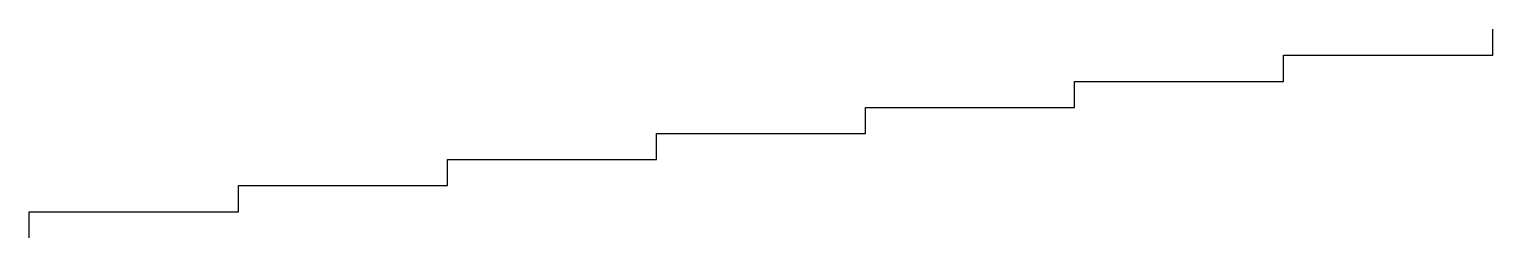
# Model space of a CAD drawing. Header units: millimetres. Extents: x 0 to 7, y 0 to 1.
import ezdxf

# ---------------------------------------------------------------- set-up
doc = ezdxf.new("R2010")
doc.units = ezdxf.units.MM
doc.header["$LTSCALE"] = 500

msp = doc.modelspace()

# ---------------------------------------------------------------- linework, layer by layer
for p, q in [((7, 0.875), (7, 1)), ((6, 0.75), (6, 0.875)), ((6, 0.875), (7, 0.875)), ((5, 0.625), (5, 0.75)), ((5, 0.75), (6, 0.75)), ((4, 0.5), (4, 0.625)), ((4, 0.625), (5, 0.625)), ((3, 0.375), (3, 0.5)), ((3, 0.5), (4, 0.5)), ((2, 0.25), (2, 0.375)), ((2, 0.375), (3, 0.375)), ((1, 0.125), (1, 0.25)), ((1, 0.25), (2, 0.25)), ((0, 0), (0, 0.125)), ((0, 0.125), (1, 0.125))]:
    msp.add_line(p, q)

doc.saveas('drawing.dxf')
